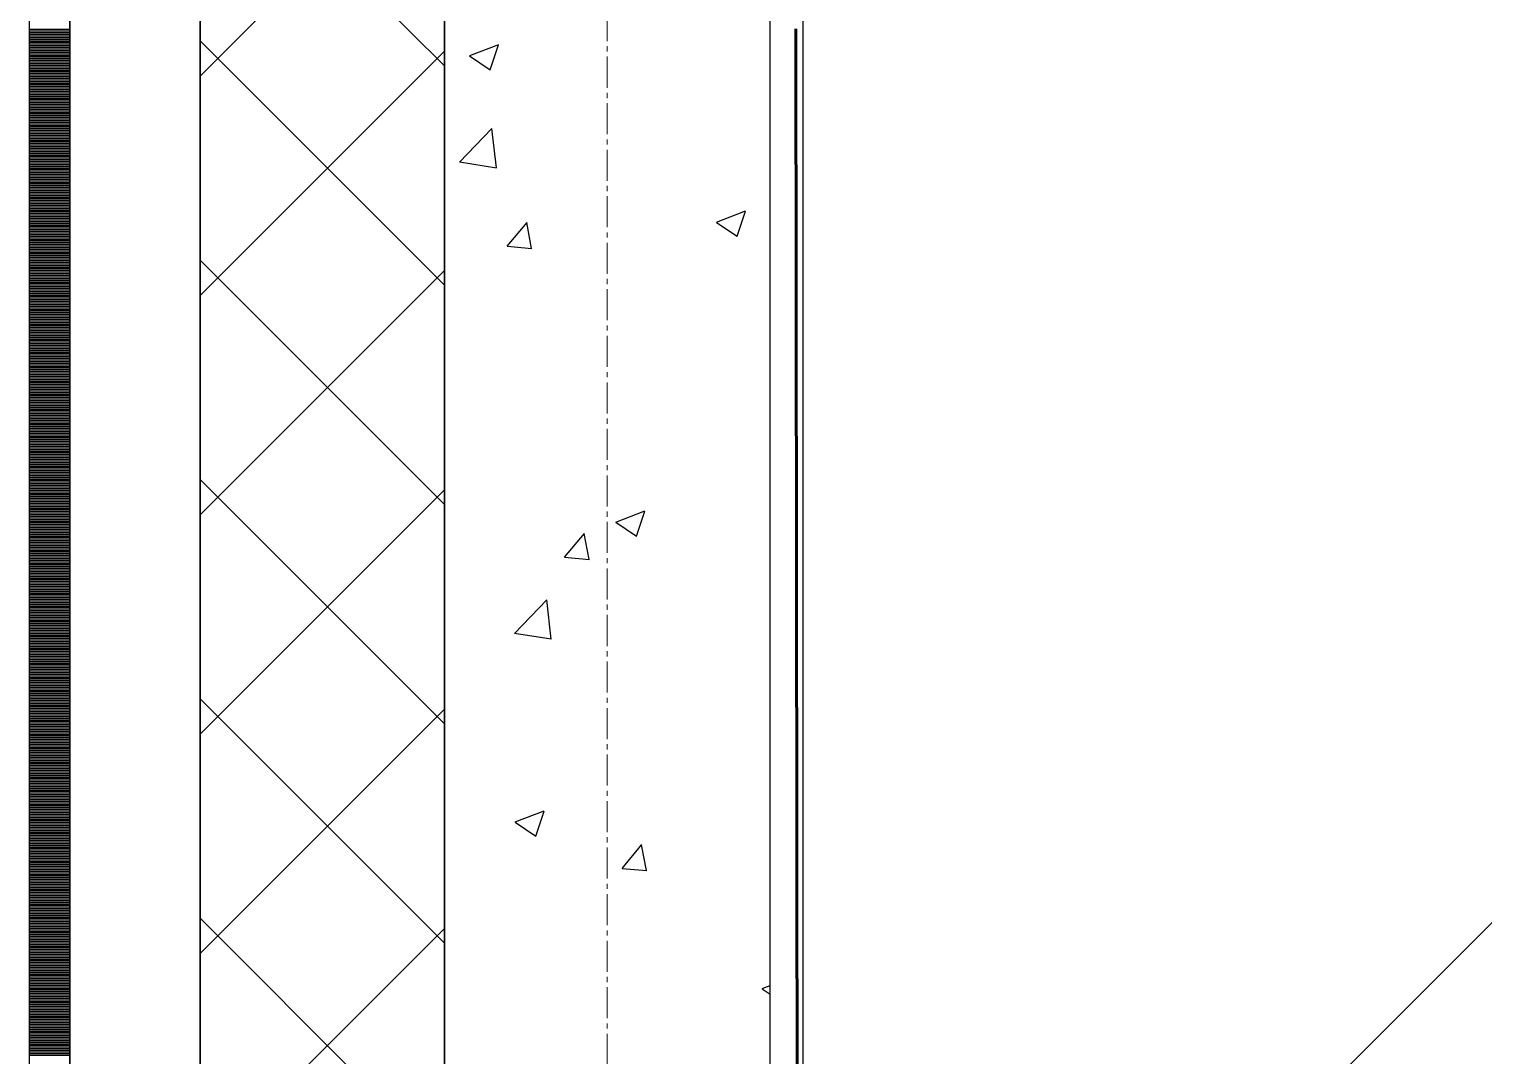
# Model space of a CAD drawing. Header units: millimetres. Extents: x 538266 to 1167394, y 114608 to 637157.
# Drawn here: x 1046079 to 1046972, y 526938 to 527569 of the extents above; entities that cross this region are included whole.
import ezdxf

# ---------------------------------------------------------------- set-up
doc = ezdxf.new("R2010")
doc.units = ezdxf.units.MM
doc.linetypes.add('CENTER2', pattern=[28.575, 19.05, -3.175, 3.175, -3.175])
doc.linetypes.add('DASHED', pattern=[19.05, 12.7, -6.35])
for name, color, linetype, lineweight in [('0) шт стен 3 эт', 150, 'Continuous', 60), ('АР_Стены ПЕНОблок', 52, 'Continuous', 20), ('АР_Тонкая', 254, 'Continuous', 5), ('АР_Утеплитель', 31, 'Continuous', 0), ('АР_Штриховка', 8, 'Continuous', 0)]:
    doc.layers.add(name, color=color, linetype=linetype, lineweight=lineweight)
doc.layers.add('АР_Делит', color=120, linetype='Continuous', lineweight=0, plot=False)
doc.layers.add('РД_Оси_100', color=7, linetype='Continuous', lineweight=0, true_color=0x525252)
doc.layers.add('ФВ-5', color=7, linetype='Continuous')

# ---------------------------------------------------------------- blocks, each defined once
blk = doc.blocks.new('СОШ_2200_АР_ОСИ_М100_28.05.24')
at = {"layer": 'АР_Делит', "color": 251, "linetype": 'DASHED', "true_color": 0x636466}
blk.add_lwpolyline([(114955, 135155), (114955, -355), (93595.036, -355), (93595.036, 13855), (94145, 13855), (94145, 68320), (66055, 68320), (66055, 13857.73), (83455, 13857.73), (83455, -355), (45245, -355), (45245, 13145), (44695, 13145), (44695, 26755), (45245, 26755), (45245, 68320), (20455, 68320), (20455, 26755), (27955, 26755), (27955, 13145), (-355, 13145), (-355, 100855)], dxfattribs=at)
at = {"layer": 'РД_Оси_100', "color": 251, "linetype": 'CENTER2', "true_color": 0x636466}
blk.add_line((0, -6155), (0, 139938.679), dxfattribs=at)
blk = doc.blocks.new('3_этаж1')
at = {"layer": 'АР_Стены ПЕНОблок', "color": 18, "linetype": 'Continuous', "lineweight": 25, "true_color": 0x000000}
for p, q in [((684283.57, 587568.74), (684283.57, 511368.74)), ((684483.57, 511368.74), (684483.57, 587568.74))]:
    blk.add_line(p, q, dxfattribs=at)
at = {"layer": 'АР_Тонкая', "color": 18, "linetype": 'Continuous', "lineweight": 25, "true_color": 0x000000}
for p, q in [((684028.57, 587568.74), (684028.57, 511368.74)), ((684053.57, 587568.74), (684053.57, 511368.74)), ((684053.57, 511368.74), (684053.57, 587568.74)), ((684133.57, 511368.74), (684133.57, 587568.74))]:
    blk.add_line(p, q, dxfattribs=at)
at = {"layer": 'АР_Утеплитель', "color": 18, "linetype": 'Continuous', "lineweight": 25, "true_color": 0x000000}
for p, q in [((684133.57, 587568.74), (684133.57, 511368.74)), ((684283.57, 511368.74), (684283.57, 587568.74))]:
    blk.add_line(p, q, dxfattribs=at)
at = {"layer": 'АР_Штриховка', "color": 18, "linetype": 'Continuous', "lineweight": 25, "true_color": 0x000000}
for p, q in [((684283.57, 527546.02), (684133.57, 527696.02)), ((684133.57, 527539.73), (684283.57, 527689.73)), ((684028.57, 527568.49), (684053.57, 527568.49)), ((684028.57, 527567.49), (684053.57, 527567.49)), ((684028.57, 527566.49), (684053.57, 527566.49)), ((684028.57, 527565.49), (684053.57, 527565.49)), ((684028.57, 527564.49), (684053.57, 527564.49)), ((684028.57, 527563.49), (684053.57, 527563.49)), ((684028.57, 527562.49), (684053.57, 527562.49)), ((684028.57, 527561.49), (684053.57, 527561.49)), ((684028.57, 527560.49), (684053.57, 527560.49)), ((684028.57, 527559.49), (684053.57, 527559.49)), ((684028.57, 527558.49), (684053.57, 527558.49)), ((684028.57, 527557.49), (684053.57, 527557.49)), ((684028.57, 527556.49), (684053.57, 527556.49)), ((684028.57, 527555.49), (684053.57, 527555.49)), ((684028.57, 527554.49), (684053.57, 527554.49)), ((684028.57, 527553.49), (684053.57, 527553.49)), ((684283.57, 527411.31), (684133.57, 527561.31)), ((684133.57, 527405.03), (684283.57, 527555.03)), ((684299.11, 527552.34), (684316.9, 527559.17)), ((684311.67, 527543.63), (684316.82, 527558.98)), ((684028.57, 527552.49), (684053.57, 527552.49)), ((684028.57, 527551.49), (684053.57, 527551.49)), ((684028.57, 527550.49), (684053.57, 527550.49)), ((684028.57, 527549.49), (684053.57, 527549.49)), ((684028.57, 527548.49), (684053.57, 527548.49)), ((684028.57, 527547.49), (684053.57, 527547.49)), ((684028.57, 527546.49), (684053.57, 527546.49)), ((684028.57, 527545.49), (684053.57, 527545.49)), ((684028.57, 527544.49), (684053.57, 527544.49)), ((684299.03, 527552.15), (684311.66, 527543.63)), ((684028.57, 527543.49), (684053.57, 527543.49)), ((684028.57, 527542.49), (684053.57, 527542.49)), ((684028.57, 527541.49), (684053.57, 527541.49)), ((684028.57, 527540.49), (684053.57, 527540.49)), ((684028.57, 527539.49), (684053.57, 527539.49)), ((684028.57, 527538.49), (684053.57, 527538.49)), ((684028.57, 527537.49), (684053.57, 527537.49)), ((684028.57, 527536.49), (684053.57, 527536.49)), ((684028.57, 527535.49), (684053.57, 527535.49)), ((684028.57, 527534.49), (684053.57, 527534.49)), ((684028.57, 527533.49), (684053.57, 527533.49)), ((684028.57, 527532.49), (684053.57, 527532.49)), ((684028.57, 527531.49), (684053.57, 527531.49)), ((684028.57, 527530.49), (684053.57, 527530.49)), ((684028.57, 527529.49), (684053.57, 527529.49)), ((684028.57, 527528.49), (684053.57, 527528.49)), ((684028.57, 527527.49), (684053.57, 527527.49)), ((684028.57, 527526.49), (684053.57, 527526.49)), ((684028.57, 527525.49), (684053.57, 527525.49)), ((684028.57, 527524.49), (684053.57, 527524.49)), ((684028.57, 527523.49), (684053.57, 527523.49)), ((684028.57, 527522.49), (684053.57, 527522.49)), ((684028.57, 527521.49), (684053.57, 527521.49)), ((684028.57, 527520.49), (684053.57, 527520.49)), ((684028.57, 527519.49), (684053.57, 527519.49)), ((684028.57, 527518.49), (684053.57, 527518.49)), ((684028.57, 527517.49), (684053.57, 527517.49)), ((684028.57, 527516.49), (684053.57, 527516.49)), ((684028.57, 527515.49), (684053.57, 527515.49)), ((684028.57, 527514.49), (684053.57, 527514.49)), ((684028.57, 527513.49), (684053.57, 527513.49)), ((684028.57, 527512.49), (684053.57, 527512.49)), ((684028.57, 527511.49), (684053.57, 527511.49)), ((684028.57, 527510.49), (684053.57, 527510.49)), ((684028.57, 527509.49), (684053.57, 527509.49)), ((684028.57, 527508.49), (684053.57, 527508.49)), ((684028.57, 527507.49), (684053.57, 527507.49)), ((684028.57, 527506.49), (684053.57, 527506.49)), ((684028.57, 527505.49), (684053.57, 527505.49)), ((684028.57, 527504.49), (684053.57, 527504.49)), ((684028.57, 527503.49), (684053.57, 527503.49)), ((684028.57, 527502.49), (684053.57, 527502.49)), ((684028.57, 527501.49), (684053.57, 527501.49)), ((684028.57, 527500.49), (684053.57, 527500.49)), ((684292.95, 527486.95), (684312.74, 527507.57)), ((684315.51, 527483.45), (684312.7, 527507.57)), ((684028.57, 527499.49), (684053.57, 527499.49)), ((684028.57, 527498.49), (684053.57, 527498.49)), ((684028.57, 527497.49), (684053.57, 527497.49)), ((684028.57, 527496.49), (684053.57, 527496.49)), ((684028.57, 527495.49), (684053.57, 527495.49)), ((684028.57, 527494.49), (684053.57, 527494.49)), ((684028.57, 527493.49), (684053.57, 527493.49)), ((684028.57, 527492.49), (684053.57, 527492.49)), ((684028.57, 527491.49), (684053.57, 527491.49)), ((684028.57, 527490.49), (684053.57, 527490.49)), ((684028.57, 527489.49), (684053.57, 527489.49)), ((684028.57, 527488.49), (684053.57, 527488.49)), ((684028.57, 527487.49), (684053.57, 527487.49)), ((684028.57, 527486.49), (684053.57, 527486.49)), ((684028.57, 527485.49), (684053.57, 527485.49)), ((684028.57, 527484.49), (684053.57, 527484.49)), ((684028.57, 527483.49), (684053.57, 527483.49)), ((684028.57, 527482.49), (684053.57, 527482.49)), ((684292.93, 527487.01), (684315.52, 527483.51)), ((684028.57, 527481.49), (684053.57, 527481.49)), ((684028.57, 527480.49), (684053.57, 527480.49)), ((684028.57, 527479.49), (684053.57, 527479.49)), ((684028.57, 527478.49), (684053.57, 527478.49)), ((684028.57, 527477.49), (684053.57, 527477.49)), ((684028.57, 527476.49), (684053.57, 527476.49)), ((684028.57, 527475.49), (684053.57, 527475.49)), ((684028.57, 527474.49), (684053.57, 527474.49)), ((684028.57, 527473.49), (684053.57, 527473.49)), ((684028.57, 527472.49), (684053.57, 527472.49)), ((684028.57, 527471.49), (684053.57, 527471.49)), ((684028.57, 527470.49), (684053.57, 527470.49)), ((684028.57, 527469.49), (684053.57, 527469.49)), ((684028.57, 527468.49), (684053.57, 527468.49)), ((684028.57, 527467.49), (684053.57, 527467.49)), ((684028.57, 527466.49), (684053.57, 527466.49)), ((684028.57, 527465.49), (684053.57, 527465.49)), ((684028.57, 527464.49), (684053.57, 527464.49)), ((684028.57, 527463.49), (684053.57, 527463.49)), ((684028.57, 527462.49), (684053.57, 527462.49)), ((684028.57, 527461.49), (684053.57, 527461.49)), ((684028.57, 527460.49), (684053.57, 527460.49)), ((684028.57, 527459.49), (684053.57, 527459.49)), ((684028.57, 527458.49), (684053.57, 527458.49)), ((684028.57, 527457.49), (684053.57, 527457.49)), ((684028.57, 527456.49), (684053.57, 527456.49)), ((684028.57, 527455.49), (684053.57, 527455.49)), ((684450.73, 527450.08), (684468.51, 527456.9)), ((684463.28, 527441.36), (684468.43, 527456.71)), ((684028.57, 527454.49), (684053.57, 527454.49)), ((684028.57, 527453.49), (684053.57, 527453.49)), ((684028.57, 527452.49), (684053.57, 527452.49)), ((684028.57, 527451.49), (684053.57, 527451.49)), ((684028.57, 527450.49), (684053.57, 527450.49)), ((684028.57, 527449.49), (684053.57, 527449.49)), ((684028.57, 527448.49), (684053.57, 527448.49)), ((684028.57, 527447.49), (684053.57, 527447.49)), ((684028.57, 527446.49), (684053.57, 527446.49)), ((684322.16, 527435.28), (684334.4, 527449.88)), ((684337.12, 527433.91), (684334.19, 527449.83)), ((684450.64, 527449.89), (684463.28, 527441.37)), ((684028.57, 527445.49), (684053.57, 527445.49)), ((684028.57, 527444.49), (684053.57, 527444.49)), ((684028.57, 527443.49), (684053.57, 527443.49)), ((684028.57, 527442.49), (684053.57, 527442.49)), ((684028.57, 527441.49), (684053.57, 527441.49)), ((684028.57, 527440.49), (684053.57, 527440.49)), ((684028.57, 527439.49), (684053.57, 527439.49)), ((684028.57, 527438.49), (684053.57, 527438.49)), ((684028.57, 527437.49), (684053.57, 527437.49)), ((684028.57, 527436.49), (684053.57, 527436.49)), ((684028.57, 527435.49), (684053.57, 527435.49)), ((684028.57, 527434.49), (684053.57, 527434.49)), ((684028.57, 527433.49), (684053.57, 527433.49)), ((684028.57, 527432.49), (684053.57, 527432.49)), ((684028.57, 527431.49), (684053.57, 527431.49)), ((684028.57, 527430.49), (684053.57, 527430.49)), ((684028.57, 527429.49), (684053.57, 527429.49)), ((684028.57, 527428.49), (684053.57, 527428.49)), ((684322.15, 527435.27), (684337.34, 527433.95)), ((684028.57, 527427.49), (684053.57, 527427.49)), ((684028.57, 527426.49), (684053.57, 527426.49)), ((684028.57, 527425.49), (684053.57, 527425.49)), ((684028.57, 527424.49), (684053.57, 527424.49)), ((684028.57, 527423.49), (684053.57, 527423.49)), ((684028.57, 527422.49), (684053.57, 527422.49)), ((684028.57, 527421.49), (684053.57, 527421.49)), ((684028.57, 527420.49), (684053.57, 527420.49)), ((684028.57, 527419.49), (684053.57, 527419.49)), ((684283.57, 527276.61), (684133.57, 527426.61)), ((684133.57, 527270.32), (684283.57, 527420.32)), ((684028.57, 527418.49), (684053.57, 527418.49)), ((684028.57, 527417.49), (684053.57, 527417.49)), ((684028.57, 527416.49), (684053.57, 527416.49)), ((684028.57, 527415.49), (684053.57, 527415.49)), ((684028.57, 527414.49), (684053.57, 527414.49)), ((684028.57, 527413.49), (684053.57, 527413.49)), ((684028.57, 527412.49), (684053.57, 527412.49)), ((684028.57, 527411.49), (684053.57, 527411.49)), ((684028.57, 527410.49), (684053.57, 527410.49)), ((684028.57, 527409.49), (684053.57, 527409.49)), ((684028.57, 527408.49), (684053.57, 527408.49)), ((684028.57, 527407.49), (684053.57, 527407.49)), ((684028.57, 527406.49), (684053.57, 527406.49)), ((684028.57, 527405.49), (684053.57, 527405.49)), ((684028.57, 527404.49), (684053.57, 527404.49)), ((684028.57, 527403.49), (684053.57, 527403.49)), ((684028.57, 527402.49), (684053.57, 527402.49)), ((684028.57, 527401.49), (684053.57, 527401.49)), ((684028.57, 527400.49), (684053.57, 527400.49)), ((684028.57, 527399.49), (684053.57, 527399.49)), ((684028.57, 527398.49), (684053.57, 527398.49)), ((684028.57, 527397.49), (684053.57, 527397.49)), ((684028.57, 527396.49), (684053.57, 527396.49)), ((684028.57, 527395.49), (684053.57, 527395.49)), ((684028.57, 527394.49), (684053.57, 527394.49)), ((684028.57, 527393.49), (684053.57, 527393.49)), ((684028.57, 527392.49), (684053.57, 527392.49)), ((684028.57, 527391.49), (684053.57, 527391.49)), ((684028.57, 527390.49), (684053.57, 527390.49)), ((684028.57, 527389.49), (684053.57, 527389.49)), ((684028.57, 527388.49), (684053.57, 527388.49)), ((684028.57, 527387.49), (684053.57, 527387.49)), ((684028.57, 527386.49), (684053.57, 527386.49)), ((684028.57, 527385.49), (684053.57, 527385.49)), ((684028.57, 527384.49), (684053.57, 527384.49)), ((684028.57, 527383.49), (684053.57, 527383.49)), ((684028.57, 527382.49), (684053.57, 527382.49)), ((684028.57, 527381.49), (684053.57, 527381.49)), ((684028.57, 527380.49), (684053.57, 527380.49)), ((684028.57, 527379.49), (684053.57, 527379.49)), ((684028.57, 527378.49), (684053.57, 527378.49)), ((684028.57, 527377.49), (684053.57, 527377.49)), ((684028.57, 527376.49), (684053.57, 527376.49)), ((684028.57, 527375.49), (684053.57, 527375.49)), ((684028.57, 527374.49), (684053.57, 527374.49)), ((684028.57, 527373.49), (684053.57, 527373.49)), ((684028.57, 527372.49), (684053.57, 527372.49)), ((684028.57, 527371.49), (684053.57, 527371.49)), ((684028.57, 527370.49), (684053.57, 527370.49)), ((684028.57, 527369.49), (684053.57, 527369.49)), ((684028.57, 527368.49), (684053.57, 527368.49)), ((684028.57, 527367.49), (684053.57, 527367.49)), ((684028.57, 527366.49), (684053.57, 527366.49)), ((684028.57, 527365.49), (684053.57, 527365.49)), ((684028.57, 527364.49), (684053.57, 527364.49)), ((684028.57, 527363.49), (684053.57, 527363.49)), ((684028.57, 527362.49), (684053.57, 527362.49)), ((684028.57, 527361.49), (684053.57, 527361.49)), ((684028.57, 527360.49), (684053.57, 527360.49)), ((684028.57, 527359.49), (684053.57, 527359.49)), ((684028.57, 527358.49), (684053.57, 527358.49)), ((684028.57, 527357.49), (684053.57, 527357.49)), ((684028.57, 527356.49), (684053.57, 527356.49)), ((684028.57, 527355.49), (684053.57, 527355.49)), ((684028.57, 527354.49), (684053.57, 527354.49)), ((684028.57, 527353.49), (684053.57, 527353.49)), ((684028.57, 527352.49), (684053.57, 527352.49)), ((684028.57, 527351.49), (684053.57, 527351.49)), ((684028.57, 527350.49), (684053.57, 527350.49)), ((684028.57, 527349.49), (684053.57, 527349.49)), ((684028.57, 527348.49), (684053.57, 527348.49)), ((684028.57, 527347.49), (684053.57, 527347.49)), ((684028.57, 527346.49), (684053.57, 527346.49)), ((684028.57, 527345.49), (684053.57, 527345.49)), ((684028.57, 527344.49), (684053.57, 527344.49)), ((684028.57, 527343.49), (684053.57, 527343.49)), ((684028.57, 527342.49), (684053.57, 527342.49)), ((684028.57, 527341.49), (684053.57, 527341.49)), ((684028.57, 527340.49), (684053.57, 527340.49)), ((684028.57, 527339.49), (684053.57, 527339.49)), ((684028.57, 527338.49), (684053.57, 527338.49)), ((684028.57, 527337.49), (684053.57, 527337.49)), ((684028.57, 527336.49), (684053.57, 527336.49)), ((684028.57, 527335.49), (684053.57, 527335.49)), ((684028.57, 527334.49), (684053.57, 527334.49)), ((684028.57, 527333.49), (684053.57, 527333.49)), ((684028.57, 527332.49), (684053.57, 527332.49)), ((684028.57, 527331.49), (684053.57, 527331.49)), ((684028.57, 527330.49), (684053.57, 527330.49)), ((684028.57, 527329.49), (684053.57, 527329.49)), ((684028.57, 527328.49), (684053.57, 527328.49)), ((684028.57, 527327.49), (684053.57, 527327.49)), ((684028.57, 527326.49), (684053.57, 527326.49)), ((684028.57, 527325.49), (684053.57, 527325.49)), ((684028.57, 527324.49), (684053.57, 527324.49)), ((684028.57, 527323.49), (684053.57, 527323.49)), ((684028.57, 527322.49), (684053.57, 527322.49)), ((684028.57, 527321.49), (684053.57, 527321.49)), ((684028.57, 527320.49), (684053.57, 527320.49)), ((684028.57, 527319.49), (684053.57, 527319.49)), ((684028.57, 527318.49), (684053.57, 527318.49)), ((684028.57, 527317.49), (684053.57, 527317.49)), ((684028.57, 527316.49), (684053.57, 527316.49)), ((684028.57, 527315.49), (684053.57, 527315.49)), ((684028.57, 527314.49), (684053.57, 527314.49)), ((684028.57, 527313.49), (684053.57, 527313.49)), ((684028.57, 527312.49), (684053.57, 527312.49)), ((684028.57, 527311.49), (684053.57, 527311.49)), ((684028.57, 527310.49), (684053.57, 527310.49)), ((684028.57, 527309.49), (684053.57, 527309.49)), ((684028.57, 527308.49), (684053.57, 527308.49)), ((684028.57, 527307.49), (684053.57, 527307.49)), ((684028.57, 527306.49), (684053.57, 527306.49)), ((684028.57, 527305.49), (684053.57, 527305.49)), ((684028.57, 527304.49), (684053.57, 527304.49)), ((684028.57, 527303.49), (684053.57, 527303.49)), ((684028.57, 527302.49), (684053.57, 527302.49)), ((684028.57, 527301.49), (684053.57, 527301.49)), ((684028.57, 527300.49), (684053.57, 527300.49)), ((684028.57, 527299.49), (684053.57, 527299.49)), ((684028.57, 527298.49), (684053.57, 527298.49)), ((684028.57, 527297.49), (684053.57, 527297.49)), ((684028.57, 527296.49), (684053.57, 527296.49)), ((684028.57, 527295.49), (684053.57, 527295.49)), ((684028.57, 527294.49), (684053.57, 527294.49)), ((684028.57, 527293.49), (684053.57, 527293.49)), ((684028.57, 527292.49), (684053.57, 527292.49)), ((684028.57, 527291.49), (684053.57, 527291.49)), ((684028.57, 527290.49), (684053.57, 527290.49)), ((684028.57, 527289.49), (684053.57, 527289.49)), ((684028.57, 527288.49), (684053.57, 527288.49)), ((684028.57, 527287.49), (684053.57, 527287.49)), ((684028.57, 527286.49), (684053.57, 527286.49)), ((684028.57, 527285.49), (684053.57, 527285.49)), ((684283.57, 527141.9), (684133.57, 527291.9)), ((684133.57, 527135.62), (684283.57, 527285.62)), ((684028.57, 527284.49), (684053.57, 527284.49)), ((684028.57, 527283.49), (684053.57, 527283.49)), ((684028.57, 527282.49), (684053.57, 527282.49)), ((684028.57, 527281.49), (684053.57, 527281.49)), ((684028.57, 527280.49), (684053.57, 527280.49)), ((684028.57, 527279.49), (684053.57, 527279.49)), ((684028.57, 527278.49), (684053.57, 527278.49)), ((684028.57, 527277.49), (684053.57, 527277.49)), ((684028.57, 527276.49), (684053.57, 527276.49)), ((684028.57, 527275.49), (684053.57, 527275.49)), ((684028.57, 527274.49), (684053.57, 527274.49)), ((684028.57, 527273.49), (684053.57, 527273.49)), ((684028.57, 527272.49), (684053.57, 527272.49)), ((684028.57, 527271.49), (684053.57, 527271.49)), ((684028.57, 527270.49), (684053.57, 527270.49)), ((684028.57, 527269.49), (684053.57, 527269.49)), ((684028.57, 527268.49), (684053.57, 527268.49)), ((684028.57, 527267.49), (684053.57, 527267.49)), ((684388.92, 527265.89), (684406.71, 527272.71)), ((684401.48, 527257.18), (684406.63, 527272.53)), ((684028.57, 527266.49), (684053.57, 527266.49)), ((684028.57, 527265.49), (684053.57, 527265.49)), ((684028.57, 527264.49), (684053.57, 527264.49)), ((684028.57, 527263.49), (684053.57, 527263.49)), ((684028.57, 527262.49), (684053.57, 527262.49)), ((684028.57, 527261.49), (684053.57, 527261.49)), ((684028.57, 527260.49), (684053.57, 527260.49)), ((684028.57, 527259.49), (684053.57, 527259.49)), ((684357.4, 527244.23), (684369.64, 527258.82)), ((684372.37, 527242.85), (684369.43, 527258.77)), ((684388.84, 527265.7), (684401.47, 527257.18)), ((684028.57, 527258.49), (684053.57, 527258.49)), ((684028.57, 527257.49), (684053.57, 527257.49)), ((684028.57, 527256.49), (684053.57, 527256.49)), ((684028.57, 527255.49), (684053.57, 527255.49)), ((684028.57, 527254.49), (684053.57, 527254.49)), ((684028.57, 527253.49), (684053.57, 527253.49)), ((684028.57, 527252.49), (684053.57, 527252.49)), ((684028.57, 527251.49), (684053.57, 527251.49)), ((684028.57, 527250.49), (684053.57, 527250.49)), ((684028.57, 527249.49), (684053.57, 527249.49)), ((684028.57, 527248.49), (684053.57, 527248.49)), ((684028.57, 527247.49), (684053.57, 527247.49)), ((684028.57, 527246.49), (684053.57, 527246.49)), ((684028.57, 527245.49), (684053.57, 527245.49)), ((684028.57, 527244.49), (684053.57, 527244.49)), ((684028.57, 527243.49), (684053.57, 527243.49)), ((684028.57, 527242.49), (684053.57, 527242.49)), ((684028.57, 527241.49), (684053.57, 527241.49)), ((684357.4, 527244.22), (684372.58, 527242.89)), ((684028.57, 527240.49), (684053.57, 527240.49)), ((684028.57, 527239.49), (684053.57, 527239.49)), ((684028.57, 527238.49), (684053.57, 527238.49)), ((684028.57, 527237.49), (684053.57, 527237.49)), ((684028.57, 527236.49), (684053.57, 527236.49)), ((684028.57, 527235.49), (684053.57, 527235.49)), ((684028.57, 527234.49), (684053.57, 527234.49)), ((684028.57, 527233.49), (684053.57, 527233.49)), ((684028.57, 527232.49), (684053.57, 527232.49)), ((684028.57, 527231.49), (684053.57, 527231.49)), ((684028.57, 527230.49), (684053.57, 527230.49)), ((684028.57, 527229.49), (684053.57, 527229.49)), ((684028.57, 527228.49), (684053.57, 527228.49)), ((684028.57, 527227.49), (684053.57, 527227.49)), ((684028.57, 527226.49), (684053.57, 527226.49)), ((684028.57, 527225.49), (684053.57, 527225.49)), ((684028.57, 527224.49), (684053.57, 527224.49)), ((684028.57, 527223.49), (684053.57, 527223.49)), ((684028.57, 527222.49), (684053.57, 527222.49)), ((684028.57, 527221.49), (684053.57, 527221.49)), ((684028.57, 527220.49), (684053.57, 527220.49)), ((684028.57, 527219.49), (684053.57, 527219.49)), ((684028.57, 527218.49), (684053.57, 527218.49)), ((684028.57, 527217.49), (684053.57, 527217.49)), ((684028.57, 527216.49), (684053.57, 527216.49)), ((684028.57, 527215.49), (684053.57, 527215.49)), ((684028.57, 527214.49), (684053.57, 527214.49)), ((684326.63, 527197.49), (684346.41, 527218.1)), ((684349.18, 527193.98), (684346.37, 527218.1)), ((684028.57, 527213.49), (684053.57, 527213.49)), ((684028.57, 527212.49), (684053.57, 527212.49)), ((684028.57, 527211.49), (684053.57, 527211.49)), ((684028.57, 527210.49), (684053.57, 527210.49)), ((684028.57, 527209.49), (684053.57, 527209.49)), ((684028.57, 527208.49), (684053.57, 527208.49)), ((684028.57, 527207.49), (684053.57, 527207.49)), ((684028.57, 527206.49), (684053.57, 527206.49)), ((684028.57, 527205.49), (684053.57, 527205.49)), ((684028.57, 527204.49), (684053.57, 527204.49)), ((684028.57, 527203.49), (684053.57, 527203.49)), ((684028.57, 527202.49), (684053.57, 527202.49)), ((684028.57, 527201.49), (684053.57, 527201.49)), ((684028.57, 527200.49), (684053.57, 527200.49)), ((684028.57, 527199.49), (684053.57, 527199.49)), ((684028.57, 527198.49), (684053.57, 527198.49)), ((684028.57, 527197.49), (684053.57, 527197.49)), ((684028.57, 527196.49), (684053.57, 527196.49)), ((684326.6, 527197.54), (684349.19, 527194.04)), ((684028.57, 527195.49), (684053.57, 527195.49)), ((684028.57, 527194.49), (684053.57, 527194.49)), ((684028.57, 527193.49), (684053.57, 527193.49)), ((684028.57, 527192.49), (684053.57, 527192.49)), ((684028.57, 527191.49), (684053.57, 527191.49)), ((684028.57, 527190.49), (684053.57, 527190.49)), ((684028.57, 527189.49), (684053.57, 527189.49)), ((684028.57, 527188.49), (684053.57, 527188.49)), ((684028.57, 527187.49), (684053.57, 527187.49)), ((684028.57, 527186.49), (684053.57, 527186.49)), ((684028.57, 527185.49), (684053.57, 527185.49)), ((684028.57, 527184.49), (684053.57, 527184.49)), ((684028.57, 527183.49), (684053.57, 527183.49)), ((684028.57, 527182.49), (684053.57, 527182.49)), ((684028.57, 527181.49), (684053.57, 527181.49)), ((684028.57, 527180.49), (684053.57, 527180.49)), ((684028.57, 527179.49), (684053.57, 527179.49)), ((684028.57, 527178.49), (684053.57, 527178.49)), ((684028.57, 527177.49), (684053.57, 527177.49)), ((684028.57, 527176.49), (684053.57, 527176.49)), ((684028.57, 527175.49), (684053.57, 527175.49)), ((684028.57, 527174.49), (684053.57, 527174.49)), ((684028.57, 527173.49), (684053.57, 527173.49)), ((684028.57, 527172.49), (684053.57, 527172.49)), ((684028.57, 527171.49), (684053.57, 527171.49)), ((684028.57, 527170.49), (684053.57, 527170.49)), ((684028.57, 527169.49), (684053.57, 527169.49)), ((684028.57, 527168.49), (684053.57, 527168.49)), ((684028.57, 527167.49), (684053.57, 527167.49)), ((684028.57, 527166.49), (684053.57, 527166.49)), ((684028.57, 527165.49), (684053.57, 527165.49)), ((684028.57, 527164.49), (684053.57, 527164.49)), ((684028.57, 527163.49), (684053.57, 527163.49)), ((684028.57, 527162.49), (684053.57, 527162.49)), ((684028.57, 527161.49), (684053.57, 527161.49)), ((684028.57, 527160.49), (684053.57, 527160.49)), ((684028.57, 527159.49), (684053.57, 527159.49)), ((684028.57, 527158.49), (684053.57, 527158.49)), ((684028.57, 527157.49), (684053.57, 527157.49)), ((684028.57, 527156.49), (684053.57, 527156.49)), ((684028.57, 527155.49), (684053.57, 527155.49)), ((684028.57, 527154.49), (684053.57, 527154.49)), ((684028.57, 527153.49), (684053.57, 527153.49)), ((684028.57, 527152.49), (684053.57, 527152.49)), ((684028.57, 527151.49), (684053.57, 527151.49)), ((684283.57, 527007.2), (684133.57, 527157.2)), ((684028.57, 527150.49), (684053.57, 527150.49)), ((684028.57, 527149.49), (684053.57, 527149.49)), ((684028.57, 527148.49), (684053.57, 527148.49)), ((684028.57, 527147.49), (684053.57, 527147.49)), ((684028.57, 527146.49), (684053.57, 527146.49)), ((684028.57, 527145.49), (684053.57, 527145.49)), ((684028.57, 527144.49), (684053.57, 527144.49)), ((684028.57, 527143.49), (684053.57, 527143.49)), ((684028.57, 527142.49), (684053.57, 527142.49)), ((684133.57, 527000.91), (684283.57, 527150.91)), ((684028.57, 527141.49), (684053.57, 527141.49)), ((684028.57, 527140.49), (684053.57, 527140.49)), ((684028.57, 527139.49), (684053.57, 527139.49)), ((684028.57, 527138.49), (684053.57, 527138.49)), ((684028.57, 527137.49), (684053.57, 527137.49)), ((684028.57, 527136.49), (684053.57, 527136.49)), ((684028.57, 527135.49), (684053.57, 527135.49)), ((684028.57, 527134.49), (684053.57, 527134.49)), ((684028.57, 527133.49), (684053.57, 527133.49)), ((684028.57, 527132.49), (684053.57, 527132.49)), ((684028.57, 527131.49), (684053.57, 527131.49)), ((684028.57, 527130.49), (684053.57, 527130.49)), ((684028.57, 527129.49), (684053.57, 527129.49)), ((684028.57, 527128.49), (684053.57, 527128.49)), ((684028.57, 527127.49), (684053.57, 527127.49)), ((684028.57, 527126.49), (684053.57, 527126.49)), ((684028.57, 527125.49), (684053.57, 527125.49)), ((684028.57, 527124.49), (684053.57, 527124.49)), ((684028.57, 527123.49), (684053.57, 527123.49)), ((684028.57, 527122.49), (684053.57, 527122.49)), ((684028.57, 527121.49), (684053.57, 527121.49)), ((684028.57, 527120.49), (684053.57, 527120.49)), ((684028.57, 527119.49), (684053.57, 527119.49)), ((684028.57, 527118.49), (684053.57, 527118.49)), ((684028.57, 527117.49), (684053.57, 527117.49)), ((684028.57, 527116.49), (684053.57, 527116.49)), ((684028.57, 527115.49), (684053.57, 527115.49)), ((684028.57, 527114.49), (684053.57, 527114.49)), ((684028.57, 527113.49), (684053.57, 527113.49)), ((684028.57, 527112.49), (684053.57, 527112.49)), ((684028.57, 527111.49), (684053.57, 527111.49)), ((684028.57, 527110.49), (684053.57, 527110.49)), ((684028.57, 527109.49), (684053.57, 527109.49)), ((684028.57, 527108.49), (684053.57, 527108.49)), ((684028.57, 527107.49), (684053.57, 527107.49)), ((684028.57, 527106.49), (684053.57, 527106.49)), ((684028.57, 527105.49), (684053.57, 527105.49)), ((684028.57, 527104.49), (684053.57, 527104.49)), ((684028.57, 527103.49), (684053.57, 527103.49)), ((684028.57, 527102.49), (684053.57, 527102.49)), ((684028.57, 527101.49), (684053.57, 527101.49)), ((684028.57, 527100.49), (684053.57, 527100.49)), ((684028.57, 527099.49), (684053.57, 527099.49)), ((684028.57, 527098.49), (684053.57, 527098.49)), ((684028.57, 527097.49), (684053.57, 527097.49)), ((684028.57, 527096.49), (684053.57, 527096.49)), ((684028.57, 527095.49), (684053.57, 527095.49)), ((684028.57, 527094.49), (684053.57, 527094.49)), ((684028.57, 527093.49), (684053.57, 527093.49)), ((684028.57, 527092.49), (684053.57, 527092.49)), ((684028.57, 527091.49), (684053.57, 527091.49)), ((684028.57, 527090.49), (684053.57, 527090.49)), ((684028.57, 527089.49), (684053.57, 527089.49)), ((684028.57, 527088.49), (684053.57, 527088.49)), ((684028.57, 527087.49), (684053.57, 527087.49)), ((684028.57, 527086.49), (684053.57, 527086.49)), ((684028.57, 527085.49), (684053.57, 527085.49)), ((684028.57, 527084.49), (684053.57, 527084.49)), ((684028.57, 527083.49), (684053.57, 527083.49)), ((684028.57, 527082.49), (684053.57, 527082.49)), ((684028.57, 527081.49), (684053.57, 527081.49)), ((684028.57, 527080.49), (684053.57, 527080.49)), ((684327.04, 527081.51), (684339.67, 527072.99)), ((684327.12, 527081.7), (684344.91, 527088.53)), ((684339.68, 527072.99), (684344.83, 527088.34)), ((684028.57, 527079.49), (684053.57, 527079.49)), ((684028.57, 527078.49), (684053.57, 527078.49)), ((684028.57, 527077.49), (684053.57, 527077.49)), ((684028.57, 527076.49), (684053.57, 527076.49)), ((684028.57, 527075.49), (684053.57, 527075.49)), ((684028.57, 527074.49), (684053.57, 527074.49)), ((684028.57, 527073.49), (684053.57, 527073.49)), ((684028.57, 527072.49), (684053.57, 527072.49)), ((684028.57, 527071.49), (684053.57, 527071.49)), ((684028.57, 527070.49), (684053.57, 527070.49)), ((684028.57, 527069.49), (684053.57, 527069.49)), ((684028.57, 527068.49), (684053.57, 527068.49)), ((684028.57, 527067.49), (684053.57, 527067.49)), ((684028.57, 527066.49), (684053.57, 527066.49)), ((684028.57, 527065.49), (684053.57, 527065.49)), ((684028.57, 527064.49), (684053.57, 527064.49)), ((684028.57, 527063.49), (684053.57, 527063.49)), ((684028.57, 527062.49), (684053.57, 527062.49)), ((684392.64, 527053.17), (684404.89, 527067.76)), ((684407.61, 527051.79), (684404.67, 527067.71)), ((684028.57, 527061.49), (684053.57, 527061.49)), ((684028.57, 527060.49), (684053.57, 527060.49)), ((684028.57, 527059.49), (684053.57, 527059.49)), ((684028.57, 527058.49), (684053.57, 527058.49)), ((684028.57, 527057.49), (684053.57, 527057.49)), ((684028.57, 527056.49), (684053.57, 527056.49)), ((684028.57, 527055.49), (684053.57, 527055.49)), ((684028.57, 527054.49), (684053.57, 527054.49)), ((684028.57, 527053.49), (684053.57, 527053.49)), ((684392.64, 527053.16), (684407.82, 527051.83)), ((684028.57, 527052.49), (684053.57, 527052.49)), ((684028.57, 527051.49), (684053.57, 527051.49)), ((684028.57, 527050.49), (684053.57, 527050.49)), ((684028.57, 527049.49), (684053.57, 527049.49)), ((684028.57, 527048.49), (684053.57, 527048.49)), ((684028.57, 527047.49), (684053.57, 527047.49)), ((684028.57, 527046.49), (684053.57, 527046.49)), ((684028.57, 527045.49), (684053.57, 527045.49)), ((684028.57, 527044.49), (684053.57, 527044.49)), ((684028.57, 527043.49), (684053.57, 527043.49)), ((684028.57, 527042.49), (684053.57, 527042.49)), ((684028.57, 527041.49), (684053.57, 527041.49)), ((684028.57, 527040.49), (684053.57, 527040.49)), ((684028.57, 527039.49), (684053.57, 527039.49)), ((684028.57, 527038.49), (684053.57, 527038.49)), ((684028.57, 527037.49), (684053.57, 527037.49)), ((684028.57, 527036.49), (684053.57, 527036.49)), ((684028.57, 527035.49), (684053.57, 527035.49)), ((684028.57, 527034.49), (684053.57, 527034.49)), ((684028.57, 527033.49), (684053.57, 527033.49)), ((684028.57, 527032.49), (684053.57, 527032.49)), ((684028.57, 527031.49), (684053.57, 527031.49)), ((684028.57, 527030.49), (684053.57, 527030.49)), ((684028.57, 527029.49), (684053.57, 527029.49)), ((684028.57, 527028.49), (684053.57, 527028.49)), ((684028.57, 527027.49), (684053.57, 527027.49)), ((684028.57, 527026.49), (684053.57, 527026.49)), ((684028.57, 527025.49), (684053.57, 527025.49)), ((684028.57, 527024.49), (684053.57, 527024.49)), ((684028.57, 527023.49), (684053.57, 527023.49)), ((684028.57, 527022.49), (684053.57, 527022.49)), ((684028.57, 527021.49), (684053.57, 527021.49)), ((684028.57, 527020.49), (684053.57, 527020.49)), ((684028.57, 527019.49), (684053.57, 527019.49)), ((684028.57, 527018.49), (684053.57, 527018.49)), ((684028.57, 527017.49), (684053.57, 527017.49)), ((684283.57, 526872.5), (684133.57, 527022.5)), ((684028.57, 527016.49), (684053.57, 527016.49)), ((684028.57, 527015.49), (684053.57, 527015.49)), ((684028.57, 527014.49), (684053.57, 527014.49)), ((684028.57, 527013.49), (684053.57, 527013.49)), ((684028.57, 527012.49), (684053.57, 527012.49)), ((684028.57, 527011.49), (684053.57, 527011.49)), ((684028.57, 527010.49), (684053.57, 527010.49)), ((684028.57, 527009.49), (684053.57, 527009.49)), ((684028.57, 527008.49), (684053.57, 527008.49)), ((684133.57, 526866.21), (684283.57, 527016.21)), ((684028.57, 527007.49), (684053.57, 527007.49)), ((684028.57, 527006.49), (684053.57, 527006.49)), ((684028.57, 527005.49), (684053.57, 527005.49)), ((684028.57, 527004.49), (684053.57, 527004.49)), ((684028.57, 527003.49), (684053.57, 527003.49)), ((684028.57, 527002.49), (684053.57, 527002.49)), ((684028.57, 527001.49), (684053.57, 527001.49)), ((684028.57, 527000.49), (684053.57, 527000.49)), ((684028.57, 526999.49), (684053.57, 526999.49)), ((684028.57, 526998.49), (684053.57, 526998.49)), ((684028.57, 526997.49), (684053.57, 526997.49)), ((684028.57, 526996.49), (684053.57, 526996.49)), ((684028.57, 526995.49), (684053.57, 526995.49)), ((684028.57, 526994.49), (684053.57, 526994.49)), ((684028.57, 526993.49), (684053.57, 526993.49)), ((684028.57, 526992.49), (684053.57, 526992.49)), ((684028.57, 526991.49), (684053.57, 526991.49)), ((684028.57, 526990.49), (684053.57, 526990.49)), ((684028.57, 526989.49), (684053.57, 526989.49)), ((684028.57, 526988.49), (684053.57, 526988.49)), ((684028.57, 526987.49), (684053.57, 526987.49)), ((684028.57, 526986.49), (684053.57, 526986.49)), ((684028.57, 526985.49), (684053.57, 526985.49)), ((684028.57, 526984.49), (684053.57, 526984.49)), ((684028.57, 526983.49), (684053.57, 526983.49)), ((684028.57, 526982.49), (684053.57, 526982.49)), ((684028.57, 526981.49), (684053.57, 526981.49)), ((684028.57, 526980.49), (684053.57, 526980.49)), ((684028.57, 526979.49), (684053.57, 526979.49)), ((684028.57, 526978.49), (684053.57, 526978.49)), ((684028.57, 526977.49), (684053.57, 526977.49)), ((684028.57, 526976.49), (684053.57, 526976.49)), ((684028.57, 526975.49), (684053.57, 526975.49)), ((684028.57, 526974.49), (684053.57, 526974.49)), ((684028.57, 526973.49), (684053.57, 526973.49)), ((684478.65, 526979.25), (684483.57, 526975.93)), ((684478.74, 526979.43), (684483.57, 526981.29)), ((684028.57, 526972.49), (684053.57, 526972.49)), ((684028.57, 526971.49), (684053.57, 526971.49)), ((684028.57, 526970.49), (684053.57, 526970.49)), ((684028.57, 526969.49), (684053.57, 526969.49)), ((684028.57, 526968.49), (684053.57, 526968.49)), ((684028.57, 526967.49), (684053.57, 526967.49)), ((684028.57, 526966.49), (684053.57, 526966.49)), ((684028.57, 526965.49), (684053.57, 526965.49)), ((684028.57, 526964.49), (684053.57, 526964.49)), ((684028.57, 526963.49), (684053.57, 526963.49)), ((684028.57, 526962.49), (684053.57, 526962.49)), ((684028.57, 526961.49), (684053.57, 526961.49)), ((684028.57, 526960.49), (684053.57, 526960.49)), ((684028.57, 526959.49), (684053.57, 526959.49)), ((684028.57, 526958.49), (684053.57, 526958.49)), ((684028.57, 526957.49), (684053.57, 526957.49)), ((684028.57, 526956.49), (684053.57, 526956.49)), ((684028.57, 526955.49), (684053.57, 526955.49)), ((684028.57, 526954.49), (684053.57, 526954.49)), ((684028.57, 526953.49), (684053.57, 526953.49)), ((684028.57, 526952.49), (684053.57, 526952.49)), ((684028.57, 526951.49), (684053.57, 526951.49)), ((684028.57, 526950.49), (684053.57, 526950.49)), ((684028.57, 526949.49), (684053.57, 526949.49)), ((684028.57, 526948.49), (684053.57, 526948.49)), ((684028.57, 526947.49), (684053.57, 526947.49)), ((684028.57, 526946.49), (684053.57, 526946.49)), ((684028.57, 526945.49), (684053.57, 526945.49)), ((684028.57, 526944.49), (684053.57, 526944.49)), ((684028.57, 526943.49), (684053.57, 526943.49)), ((684028.57, 526942.49), (684053.57, 526942.49)), ((684028.57, 526941.49), (684053.57, 526941.49)), ((684028.57, 526940.49), (684053.57, 526940.49)), ((684028.57, 526939.49), (684053.57, 526939.49)), ((684028.57, 526938.49), (684053.57, 526938.49))]:
    blk.add_line(p, q, dxfattribs=at)

msp = doc.modelspace()

# ---------------------------------------------------------------- hatches: boundary and pattern name
at = {"layer": 'ФВ-5'}
h = msp.add_hatch(dxfattribs=at)
h.set_pattern_fill('ANSI31', color=3, scale=300, style=0)
h.paths.add_polyline_path([(1054123.58, 541968.74), (1046553.58, 541968.74), (1046553.58, 510388.74), (1054123.58, 510388.74)])

# ---------------------------------------------------------------- linework, layer by layer
msp.add_lwpolyline([(1054123.58, 541968.74), (1046553.58, 541968.74), (1046553.58, 510388.74), (1054123.58, 510388.74)], close=True)
at = {"layer": '0) шт стен 3 эт', "color": 2}
msp.add_lwpolyline([(1046553.58, 524068.74), (1046549.36, 527568.74)], dxfattribs=at)

# ---------------------------------------------------------------- block references
at = {"layer": '0) шт стен 3 эт', "color": 5, "lineweight": 25}
msp.add_blockref('3_этаж1', (362050.01, 0), dxfattribs=at)
at = {"layer": 'РД_Оси_100', "lineweight": 25}
msp.add_blockref('СОШ_2200_АР_ОСИ_М100_28.05.24', (1046433.58, 496768.74), dxfattribs=at)

doc.saveas('drawing.dxf')
